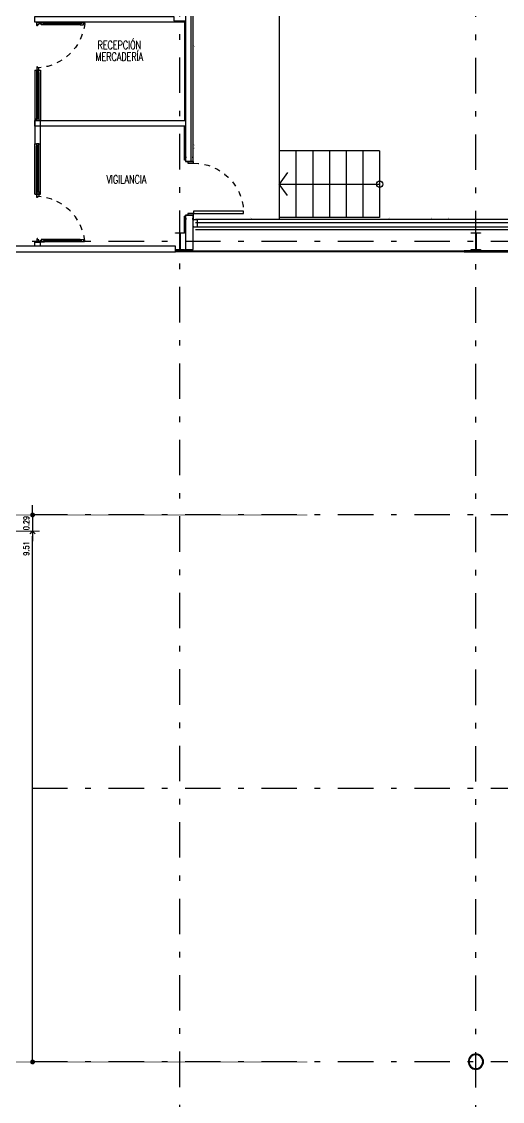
# Model space of a CAD drawing. Header units: millimetres. Extents: x -579 to 213, y -67 to 509.
# Drawn here: x -29.36 to -20.74, y 13.99 to 33.34 of the extents above; entities that cross this region are included whole.
import ezdxf
from ezdxf.enums import TextEntityAlignment as Align
from ezdxf.xclip import XClip

# ---------------------------------------------------------------- set-up
doc = ezdxf.new("R2010")
doc.units = ezdxf.units.MM
doc.header["$LTSCALE"] = 0.1
doc.linetypes.add('X REF - ANELO INST bind$0$X REF - ANELO$0$DASHDOT2', pattern=[12.7, 6.35, -3.175, 0, -3.175])
doc.linetypes.add('X REF - ANELO INST bind$0$X REF - ANELO$0$DASHED2', pattern=[0.375, 0.25, -0.125])
for name, color, linetype in [('00 - EJE-DIST -X-  MUROS', 92, 'Continuous'), ('X REF - ANELO INST bind$0$X REF - ANELO EXT$0$A-VISTAS', 8, 'Continuous'), ('X REF - ANELO INST bind$0$X REF - ANELO$0$A-CHAPA TRAPEZOIDAL', 8, 'Continuous'), ('X REF - ANELO INST bind$0$X REF - ANELO$0$A-TABIQUE PRY', 7, 'Continuous'), ('X REF - ANELO INST bind$0$X REF - ANELO$0$A-VISTAS', 8, 'Continuous'), ('X REF - ANELO INST bind$0$X REF - ANELO$0$C-ALUMINIO', 8, 'Continuous'), ('X REF - ANELO INST bind$0$X REF - ANELO$0$C-METALICA', 8, 'Continuous'), ('X REF - ANELO INST bind$0$X REF - ANELO$0$MET-COLUMNA METALICA', 7, 'Continuous'), ('X REF - ANELO INST bind$0$X REF - ANELO$0$MET-CORREAS DE CV', 7, 'Continuous'), ('X REF - ANELO INST bind$0$X REF - ANELO$0$MET-EJE CABRIADAS', 8, 'X REF - ANELO INST bind$0$X REF - ANELO$0$DASHDOT2'), ('X REF - ANELO INST bind$0$X REF - ANELO$0$MET-LANA VIDRIO', 8, 'Continuous'), ('X REF - ANELO INST bind$0$X REF - ANELO$0$R-NOMBRE LOCAL', 7, 'Continuous')]:
    doc.layers.add(name, color=color, linetype=linetype)
doc.styles.add('ROMANS', font='romans.shx', dxfattribs={"width": 0.7})
doc.styles.add('X REF - ANELO INST bind$0$X REF - ANELO$0$VAUX', font='romans.shx', dxfattribs={"width": 0.85})
doc.linetypes.add('X REF - ANELO INST bind$0$X REF - ANELO$0$REFERENCIAL CORTE TRANSVERSAL WM$0$BATTING', pattern='A,0.00254,-2.54,[134,ltypeshp.shx,S=2.54,R=0,X=-2.54,Y=0],-5.08,[134,ltypeshp.shx,S=2.54,R=180,X=2.54,Y=0],-2.54', length=10.16254)
doc.dimstyles.new('Cotas Replanteo', dxfattribs={"dimscale": 2.5, "dimtxt": 0.04, "dimasz": 0.035, "dimexe": 0.05, "dimexo": 0.05, "dimgap": 0.025, "dimtad": 1, "dimjust": 2, "dimzin": 0, "dimdsep": 46, "dimtxsty": 'ROMANS', "dimblk1": 'DOT', "dimblk2": 'OPEN90', "dimsah": 1, "dimcen": 0.12, "dimse1": 1, "dimclrd": 256, "dimclre": 256, "dimclrt": 256, "dimadec": 0, "dimazin": 0, "dimtfac": 1, "dimtix": 1, "dimtmove": 0, "dimatfit": 2, "dimldrblk": 'OPEN90', "dimfxl": 0.05, "dimtolj": 1, "dimtzin": 0, "dimlwe": 9, "dimarcsym": 1})

# ---------------------------------------------------------------- blocks, each defined once
blk = doc.blocks.new('X REF - ANELO INST bind$0$X REF - ANELO$0$CMETP')
at = {"layer": 'X REF - ANELO INST bind$0$X REF - ANELO$0$MET-COLUMNA METALICA'}
blk.add_hatch(color=256, dxfattribs=at).paths.add_polyline_path([(-0.082, 0), (-0.082, 0.01), (-0.007, 0.01, 0.414214), (-0.003, 0.014), (-0.003, 0.296, 0.414214), (-0.007, 0.3), (-0.082, 0.3), (-0.082, 0.31), (0.082, 0.31), (0.082, 0.3), (0.007, 0.3, 0.414214), (0.003, 0.296), (0.003, 0.014, 0.414214), (0.007, 0.01), (0.082, 0.01), (0.082, 0)])
blk.add_lwpolyline([(0.082, 0.3), (0.082, 0.31), (-0.082, 0.31), (-0.082, 0.3), (-0.007, 0.3, -0.414214), (-0.003, 0.296), (-0.003, 0.014, -0.414214), (-0.007, 0.01), (-0.082, 0.01), (-0.082, 0), (0.082, 0), (0.082, 0.01), (0.007, 0.01, -0.414214), (0.003, 0.014), (0.003, 0.296, -0.414214), (0.007, 0.3)], format="xyb", close=True, dxfattribs=at)
blk = doc.blocks.new('X REF - ANELO INST bind$0$X REF - ANELO$0$CMET REDONDA')
at = {"layer": 'X REF - ANELO INST bind$0$X REF - ANELO$0$MET-COLUMNA METALICA'}
h = blk.add_hatch(color=256, dxfattribs=at)
h.paths.add_polyline_path([(0, 0.124), (0, 0.137, -0.414214), (0.136, 0), (0.124, 0, 0.414214)])
h.paths.add_polyline_path([(0, -0.136), (0, -0.124, 0.414214), (0.124, 0), (0.136, 0, -0.414214)])
h.paths.add_polyline_path([(0, -0.124), (0, -0.136, -0.414214), (-0.137, 0), (-0.124, 0, 0.414214)])
h.paths.add_polyline_path([(0, 0.137), (0, 0.124, 0.414214), (-0.124, 0), (-0.137, 0, -0.414214)])
h = blk.add_hatch(color=256, dxfattribs=at)
h.paths.add_polyline_path([(0, 0.124), (0, 0.136, -0.414214), (0.136, 0), (0.124, 0, 0.414214)])
h.paths.add_polyline_path([(0, -0.137), (0, -0.124, 0.414214), (0.124, 0), (0.136, 0, -0.414214)])
h.paths.add_polyline_path([(0, -0.124), (0, -0.137, -0.414214), (-0.137, 0), (-0.124, 0, 0.414214)])
h.paths.add_polyline_path([(0, 0.136), (0, 0.124, 0.414214), (-0.124, 0), (-0.137, 0, -0.414214)])
for radius in [0.137, 0.137, 0.124, 0.124]:
    blk.add_circle((0, 0), radius, dxfattribs=at)
blk = doc.blocks.new('X REF - ANELO INST bind$0$X REF - ANELO$0$puerta 090')
at = {"layer": 'X REF - ANELO INST bind$0$X REF - ANELO$0$C-METALICA'}
for points in [[(506.523, 1389.582), (506.423, 1389.582), (506.423, 1389.612), (506.523, 1389.612)], [(506.523, 1389.582), (507.423, 1389.582), (507.423, 1389.542), (506.523, 1389.542)], [(506.523, 1388.652), (506.423, 1388.652), (506.423, 1388.682), (506.523, 1388.682)]]:
    blk.add_lwpolyline(points, close=True, dxfattribs=at)
at = {"layer": 'X REF - ANELO INST bind$0$X REF - ANELO$0$C-METALICA', "color": 8, "linetype": 'X REF - ANELO INST bind$0$X REF - ANELO$0$DASHED2'}
blk.add_arc((506.523, 1389.582), 0.9, 270, 357.4527, dxfattribs=at)
blk = doc.blocks.new('X REF - ANELO INST bind$0$X REF - ANELO EXT')
at = {"layer": 'X REF - ANELO INST bind$0$X REF - ANELO EXT$0$A-VISTAS'}
for p, q in [((-24.743, 41.588), (-24.743, 29.795)), ((-24.743, 31.026), (-24.743, 29.826)), ((-22.943, 31.026), (-24.743, 31.026)), ((-24.443, 31.026), (-24.443, 29.826)), ((-24.143, 31.026), (-24.143, 29.826)), ((-23.843, 31.026), (-23.843, 29.826)), ((-23.543, 31.026), (-23.543, 29.826)), ((-23.243, 31.026), (-23.243, 29.826)), ((-22.943, 31.026), (-22.943, 29.826)), ((-24.593, 30.632), (-24.743, 30.426)), ((-24.593, 30.221), (-24.743, 30.426)), ((-24.743, 30.426), (-22.943, 30.426)), ((-22.943, 29.826), (-24.743, 29.826))]:
    blk.add_line(p, q, dxfattribs=at)
blk.add_circle((-22.943, 30.426), 0.0574, dxfattribs=at)
blk = doc.blocks.new('X REF - ANELO INST bind$0$X REF - ANELO$0$N Local')
at = {"layer": 'X REF - ANELO INST bind$0$X REF - ANELO$0$R-NOMBRE LOCAL', "lineweight": 0, "style": 'X REF - ANELO INST bind$0$X REF - ANELO$0$VAUX', "width": 0.85}
for p in [(6337.572, -934.455), (6337.572, -934.715)]:
    blk.add_attdef('NOMBRE', text='', height=0.182, dxfattribs=at).set_placement(p, align=Align.CENTER)
blk = doc.blocks.new('X REF - ANELO INST bind$0$X REF - ANELO$0$PA 0.86')
at = {"layer": 'X REF - ANELO INST bind$0$X REF - ANELO$0$C-ALUMINIO', "color": 8}
for p, q in [((-48.708, 14.459), (-48.068, 14.459)), ((-48.708, 14.421), (-48.068, 14.421))]:
    blk.add_line(p, q, dxfattribs=at)
at = {"layer": 'X REF - ANELO INST bind$0$X REF - ANELO$0$C-ALUMINIO'}
for points in [[(-48.768, 14.444), (-48.788, 14.444), (-48.788, 14.452, -0.387306), (-48.781, 14.459), (-48.708, 14.459), (-48.708, 14.443), (-48.726, 14.443), (-48.726, 14.437), (-48.708, 14.437), (-48.708, 14.421), (-48.768, 14.421), (-48.768, 14.444), (-48.788, 14.444)], [(-48.008, 14.444), (-47.988, 14.444), (-47.988, 14.452, 0.387306), (-47.995, 14.459), (-48.068, 14.459), (-48.068, 14.443), (-48.051, 14.443), (-48.051, 14.437), (-48.068, 14.437), (-48.068, 14.421), (-48.008, 14.421), (-48.008, 14.444), (-47.988, 14.444)], [(-47.968, 14.467), (-47.968, 14.424, 0.502809), (-47.968, 14.424), (-47.968, 14.424), (-47.968, 14.424), (-47.945, 14.424), (-47.945, 14.404), (-47.938, 14.404, 0.418366), (-47.928, 14.415), (-47.928, 14.467), (-47.968, 14.467)]]:
    blk.add_lwpolyline(points, format="xyb", dxfattribs=at)
blk.add_lwpolyline([(-48.726, 14.437), (-48.726, 14.443), (-48.051, 14.443), (-48.051, 14.437)], close=True, dxfattribs=at)
at = {"layer": 'X REF - ANELO INST bind$0$X REF - ANELO$0$C-ALUMINIO', "elevation": -0.016}
blk.add_lwpolyline([(-47.968, 13.607), (-47.968, 13.65, -0.502809), (-47.968, 13.65), (-47.968, 13.65), (-47.968, 13.65), (-47.945, 13.65), (-47.945, 13.67), (-47.938, 13.67, -0.418366), (-47.928, 13.659), (-47.928, 13.607), (-47.968, 13.607)], format="xyb", dxfattribs=at)
at = {"layer": 'X REF - ANELO INST bind$0$X REF - ANELO$0$C-ALUMINIO'}
blk.add_circle((-47.978, 14.454, 0), 0.00857, dxfattribs=at)
at = {"layer": 'X REF - ANELO INST bind$0$X REF - ANELO$0$C-ALUMINIO', "color": 8, "linetype": 'X REF - ANELO INST bind$0$X REF - ANELO$0$DASHED2'}
blk.add_arc((-47.895, 14.547, -0.016), 0.9, 186.5245, 265.3288, dxfattribs=at)
blk = doc.blocks.new('X REF - ANELO INST bind$0$X REF - ANELO')
at = {"layer": 'X REF - ANELO INST bind$0$X REF - ANELO$0$A-CHAPA TRAPEZOIDAL', "elevation": -0.001}
for points in [[(-26.278, 32.404, 0.0006, 0.0006, 0), (-26.278, 32.434, 0.0006, 0.0006, 0), (-26.274, 32.438, 0.0006, 0.0006, 0), (-26.274, 32.468, 0.0006, 0.0006, 0), (-26.278, 32.472, 0.0006, 0.0006, 0), (-26.278, 32.502, 0.0006, 0.0006, 0), (-26.274, 32.506, 0.0006, 0.0006, 0), (-26.274, 32.536, 0.0006, 0.0006, 0), (-26.278, 32.54, 0.0006, 0.0006, 0), (-26.278, 32.57, 0.0006, 0.0006, 0), (-26.25, 32.599, 0.0006, 0.0006, 0), (-26.25, 32.629, 0.0006, 0.0006, 0), (-26.278, 32.657, 0.0006, 0.0006, 0), (-26.278, 32.687, 0.0006, 0.0006, 0), (-26.274, 32.691, 0.0006, 0.0006, 0), (-26.274, 32.721, 0.0006, 0.0006, 0), (-26.278, 32.725, 0.0006, 0.0006, 0), (-26.278, 32.755, 0.0006, 0.0006, 0), (-26.274, 32.759, 0.0006, 0.0006, 0), (-26.274, 32.789, 0.0006, 0.0006, 0), (-26.278, 32.793, 0.0006, 0.0006, 0), (-26.278, 32.823, 0.0006, 0.0006, 0), (-26.25, 32.851, 0.0006, 0.0006, 0), (-26.25, 32.881, 0.0006, 0.0006, 0), (-26.278, 32.909, 0.0006, 0.0006, 0), (-26.278, 32.939, 0.0006, 0.0006, 0), (-26.274, 32.943, 0.0006, 0.0006, 0), (-26.274, 32.973, 0.0006, 0.0006, 0), (-26.278, 32.977, 0.0006, 0.0006, 0), (-26.278, 33.007, 0.0006, 0.0006, 0), (-26.274, 33.011, 0.0006, 0.0006, 0), (-26.274, 33.041, 0.0006, 0.0006, 0), (-26.278, 33.045, 0.0006, 0.0006, 0), (-26.278, 33.075, 0.0006, 0.0006, 0), (-26.25, 33.104, 0.0006, 0.0006, 0), (-26.25, 33.134, 0.0006, 0.0006, 0), (-26.278, 33.162, 0.0006, 0.0006, 0), (-26.278, 33.192, 0.0006, 0.0006, 0), (-26.274, 33.196, 0.0006, 0.0006, 0), (-26.274, 33.226, 0.0006, 0.0006, 0), (-26.278, 33.23, 0.0006, 0.0006, 0), (-26.278, 33.26, 0.0006, 0.0006, 0), (-26.274, 33.264, 0.0006, 0.0006, 0), (-26.274, 33.294, 0.0006, 0.0006, 0), (-26.278, 33.298, 0.0006, 0.0006, 0), (-26.278, 33.328, 0.0006, 0.0006, 0), (-26.25, 33.356, 0.0006, 0.0006, 0)], [(-26.278, 30.847, 0.0006, 0.0006, 0), (-26.278, 30.918, 0.0006, 0.0006, 0), (-26.274, 30.922, 0.0006, 0.0006, 0), (-26.274, 30.952, 0.0006, 0.0006, 0), (-26.278, 30.956, 0.0006, 0.0006, 0), (-26.278, 30.986, 0.0006, 0.0006, 0), (-26.274, 30.99, 0.0006, 0.0006, 0), (-26.274, 31.02, 0.0006, 0.0006, 0), (-26.278, 31.024, 0.0006, 0.0006, 0), (-26.278, 31.054, 0.0006, 0.0006, 0), (-26.25, 31.083, 0.0006, 0.0006, 0), (-26.25, 31.113, 0.0006, 0.0006, 0), (-26.278, 31.141, 0.0006, 0.0006, 0), (-26.278, 31.171, 0.0006, 0.0006, 0), (-26.274, 31.175, 0.0006, 0.0006, 0), (-26.274, 31.205, 0.0006, 0.0006, 0), (-26.278, 31.209, 0.0006, 0.0006, 0), (-26.278, 31.239, 0.0006, 0.0006, 0), (-26.274, 31.243, 0.0006, 0.0006, 0), (-26.274, 31.273, 0.0006, 0.0006, 0), (-26.278, 31.277, 0.0006, 0.0006, 0), (-26.278, 31.307, 0.0006, 0.0006, 0), (-26.25, 31.335, 0.0006, 0.0006, 0), (-26.25, 31.365, 0.0006, 0.0006, 0), (-26.278, 31.393, 0.0006, 0.0006, 0), (-26.278, 31.423, 0.0006, 0.0006, 0), (-26.274, 31.427, 0.0006, 0.0006, 0), (-26.274, 31.457, 0.0006, 0.0006, 0), (-26.278, 31.461, 0.0006, 0.0006, 0), (-26.278, 31.491, 0.0006, 0.0006, 0), (-26.274, 31.495, 0.0006, 0.0006, 0), (-26.274, 31.525, 0.0006, 0.0006, 0), (-26.278, 31.529, 0.0006, 0.0006, 0), (-26.278, 31.559, 0.0006, 0.0006, 0), (-26.25, 31.588, 0.0006, 0.0006, 0), (-26.25, 31.618, 0.0006, 0.0006, 0), (-26.278, 31.646, 0.0006, 0.0006, 0), (-26.278, 31.676, 0.0006, 0.0006, 0), (-26.274, 31.68, 0.0006, 0.0006, 0), (-26.274, 31.71, 0.0006, 0.0006, 0), (-26.278, 31.714, 0.0006, 0.0006, 0), (-26.278, 31.744, 0.0006, 0.0006, 0), (-26.274, 31.748, 0.0006, 0.0006, 0), (-26.274, 31.778, 0.0006, 0.0006, 0), (-26.278, 31.782, 0.0006, 0.0006, 0), (-26.278, 31.812, 0.0006, 0.0006, 0), (-26.25, 31.84, 0.0006, 0.0006, 0), (-26.25, 31.87, 0.0006, 0.0006, 0), (-26.278, 31.899, 0.0006, 0.0006, 0), (-26.278, 31.929, 0.0006, 0.0006, 0), (-26.274, 31.933, 0.0006, 0.0006, 0), (-26.274, 31.963, 0.0006, 0.0006, 0), (-26.278, 31.967, 0.0006, 0.0006, 0), (-26.278, 31.997, 0.0006, 0.0006, 0), (-26.274, 32.001, 0.0006, 0.0006, 0), (-26.274, 32.031, 0.0006, 0.0006, 0), (-26.278, 32.035, 0.0006, 0.0006, 0), (-26.278, 32.065, 0.0006, 0.0006, 0), (-26.25, 32.093, 0.0006, 0.0006, 0), (-26.25, 32.123, 0.0006, 0.0006, 0), (-26.278, 32.151, 0.0006, 0.0006, 0), (-26.278, 32.181, 0.0006, 0.0006, 0), (-26.274, 32.185, 0.0006, 0.0006, 0), (-26.274, 32.215, 0.0006, 0.0006, 0), (-26.278, 32.219, 0.0006, 0.0006, 0), (-26.278, 32.249, 0.0006, 0.0006, 0), (-26.274, 32.253, 0.0006, 0.0006, 0), (-26.274, 32.283, 0.0006, 0.0006, 0), (-26.278, 32.287, 0.0006, 0.0006, 0), (-26.278, 32.317, 0.0006, 0.0006, 0), (-26.25, 32.345, 0.0006, 0.0006, 0), (-26.25, 32.375, 0.0006, 0.0006, 0), (-26.278, 32.404, 0, 0, 0)]]:
    blk.add_lwpolyline(points, format="xyseb", dxfattribs=at)
at = {"layer": 'X REF - ANELO INST bind$0$X REF - ANELO$0$A-CHAPA TRAPEZOIDAL'}
for points in [[(-25.063, 29.8, 0.0006, 0.0006, 0), (-25.093, 29.8, 0.0006, 0.0006, 0), (-25.097, 29.804, 0.0006, 0.0006, 0), (-25.127, 29.804, 0.0006, 0.0006, 0), (-25.131, 29.8, 0.0006, 0.0006, 0), (-25.161, 29.8, 0.0006, 0.0006, 0), (-25.165, 29.804, 0.0006, 0.0006, 0), (-25.195, 29.804, 0.0006, 0.0006, 0), (-25.199, 29.8, 0.0006, 0.0006, 0), (-25.229, 29.8, 0.0006, 0.0006, 0), (-25.257, 29.828, 0.0006, 0.0006, 0), (-25.287, 29.828, 0.0006, 0.0006, 0), (-25.316, 29.8, 0.0006, 0.0006, 0), (-25.346, 29.8, 0.0006, 0.0006, 0), (-25.35, 29.804, 0.0006, 0.0006, 0), (-25.38, 29.804, 0.0006, 0.0006, 0), (-25.384, 29.8, 0.0006, 0.0006, 0), (-25.414, 29.8, 0.0006, 0.0006, 0), (-25.418, 29.804, 0.0006, 0.0006, 0), (-25.448, 29.804, 0.0006, 0.0006, 0), (-25.452, 29.8, 0.0006, 0.0006, 0), (-25.482, 29.8, 0.0006, 0.0006, 0), (-25.51, 29.828, 0.0006, 0.0006, 0), (-25.54, 29.828, 0.0006, 0.0006, 0), (-25.568, 29.8, 0.0006, 0.0006, 0), (-25.598, 29.8, 0.0006, 0.0006, 0), (-25.602, 29.804, 0.0006, 0.0006, 0), (-25.632, 29.804, 0.0006, 0.0006, 0), (-25.636, 29.8, 0.0006, 0.0006, 0), (-25.666, 29.8, 0.0006, 0.0006, 0), (-25.67, 29.804, 0.0006, 0.0006, 0), (-25.7, 29.804, 0.0006, 0.0006, 0), (-25.704, 29.8, 0.0006, 0.0006, 0), (-25.734, 29.8, 0.0006, 0.0006, 0), (-25.763, 29.828, 0.0006, 0.0006, 0), (-25.793, 29.828, 0.0006, 0.0006, 0), (-25.821, 29.8, 0.0006, 0.0006, 0), (-25.851, 29.8, 0.0006, 0.0006, 0), (-25.855, 29.804, 0.0006, 0.0006, 0), (-25.885, 29.804, 0.0006, 0.0006, 0), (-25.889, 29.8, 0.0006, 0.0006, 0), (-25.919, 29.8, 0.0006, 0.0006, 0), (-25.923, 29.804, 0.0006, 0.0006, 0), (-25.953, 29.804, 0.0006, 0.0006, 0), (-25.957, 29.8, 0.0006, 0.0006, 0), (-25.987, 29.8, 0.0006, 0.0006, 0), (-26.015, 29.828, 0.0006, 0.0006, 0), (-26.045, 29.828, 0.0006, 0.0006, 0), (-26.073, 29.8, 0.0006, 0.0006, 0), (-26.103, 29.8, 0.0006, 0.0006, 0), (-26.107, 29.804, 0.0006, 0.0006, 0), (-26.137, 29.804, 0.0006, 0.0006, 0), (-26.141, 29.8, 0.0006, 0.0006, 0), (-26.171, 29.8, 0.0006, 0.0006, 0), (-26.175, 29.804, 0.0006, 0.0006, 0), (-26.205, 29.804, 0.0006, 0.0006, 0), (-26.209, 29.8, 0.0006, 0.0006, 0), (-26.239, 29.8, 0.0006, 0.0006, 0), (-26.243, 29.803, 0.0006, 0.0006, 0)], [(-23.547, 29.8, 0.0006, 0.0006, 0), (-23.577, 29.8, 0.0006, 0.0006, 0), (-23.581, 29.804, 0.0006, 0.0006, 0), (-23.611, 29.804, 0.0006, 0.0006, 0), (-23.615, 29.8, 0.0006, 0.0006, 0), (-23.645, 29.8, 0.0006, 0.0006, 0), (-23.649, 29.804, 0.0006, 0.0006, 0), (-23.679, 29.804, 0.0006, 0.0006, 0), (-23.683, 29.8, 0.0006, 0.0006, 0), (-23.713, 29.8, 0.0006, 0.0006, 0), (-23.741, 29.828, 0.0006, 0.0006, 0), (-23.771, 29.828, 0.0006, 0.0006, 0), (-23.8, 29.8, 0.0006, 0.0006, 0), (-23.83, 29.8, 0.0006, 0.0006, 0), (-23.834, 29.804, 0.0006, 0.0006, 0), (-23.864, 29.804, 0.0006, 0.0006, 0), (-23.868, 29.8, 0.0006, 0.0006, 0), (-23.898, 29.8, 0.0006, 0.0006, 0), (-23.902, 29.804, 0.0006, 0.0006, 0), (-23.932, 29.804, 0.0006, 0.0006, 0), (-23.936, 29.8, 0.0006, 0.0006, 0), (-23.966, 29.8, 0.0006, 0.0006, 0), (-23.994, 29.828, 0.0006, 0.0006, 0), (-24.024, 29.828, 0.0006, 0.0006, 0), (-24.052, 29.8, 0.0006, 0.0006, 0), (-24.082, 29.8, 0.0006, 0.0006, 0), (-24.086, 29.804, 0.0006, 0.0006, 0), (-24.116, 29.804, 0.0006, 0.0006, 0), (-24.12, 29.8, 0.0006, 0.0006, 0), (-24.15, 29.8, 0.0006, 0.0006, 0), (-24.154, 29.804, 0.0006, 0.0006, 0), (-24.184, 29.804, 0.0006, 0.0006, 0), (-24.188, 29.8, 0.0006, 0.0006, 0), (-24.218, 29.8, 0.0006, 0.0006, 0), (-24.247, 29.828, 0.0006, 0.0006, 0), (-24.277, 29.828, 0.0006, 0.0006, 0), (-24.305, 29.8, 0.0006, 0.0006, 0), (-24.335, 29.8, 0.0006, 0.0006, 0), (-24.339, 29.804, 0.0006, 0.0006, 0), (-24.369, 29.804, 0.0006, 0.0006, 0), (-24.373, 29.8, 0.0006, 0.0006, 0), (-24.403, 29.8, 0.0006, 0.0006, 0), (-24.407, 29.804, 0.0006, 0.0006, 0), (-24.437, 29.804, 0.0006, 0.0006, 0), (-24.441, 29.8, 0.0006, 0.0006, 0), (-24.471, 29.8, 0.0006, 0.0006, 0), (-24.499, 29.828, 0.0006, 0.0006, 0), (-24.529, 29.828, 0.0006, 0.0006, 0), (-24.557, 29.8, 0.0006, 0.0006, 0), (-24.587, 29.8, 0.0006, 0.0006, 0), (-24.591, 29.804, 0.0006, 0.0006, 0), (-24.621, 29.804, 0.0006, 0.0006, 0), (-24.625, 29.8, 0.0006, 0.0006, 0), (-24.655, 29.8, 0.0006, 0.0006, 0), (-24.659, 29.804, 0.0006, 0.0006, 0), (-24.689, 29.804, 0.0006, 0.0006, 0), (-24.693, 29.8, 0.0006, 0.0006, 0), (-24.723, 29.8, 0.0006, 0.0006, 0), (-24.752, 29.828, 0.0006, 0.0006, 0), (-24.782, 29.828, 0.0006, 0.0006, 0), (-24.81, 29.8, 0.0006, 0.0006, 0), (-24.84, 29.8, 0.0006, 0.0006, 0), (-24.844, 29.804, 0.0006, 0.0006, 0), (-24.874, 29.804, 0.0006, 0.0006, 0), (-24.878, 29.8, 0.0006, 0.0006, 0), (-24.908, 29.8, 0.0006, 0.0006, 0), (-24.912, 29.804, 0.0006, 0.0006, 0), (-24.942, 29.804, 0.0006, 0.0006, 0), (-24.946, 29.8, 0.0006, 0.0006, 0), (-24.976, 29.8, 0.0006, 0.0006, 0), (-25.004, 29.828, 0.0006, 0.0006, 0), (-25.034, 29.828, 0.0006, 0.0006, 0), (-25.063, 29.8, 0, 0, 0)], [(-22.031, 29.8, 0.0006, 0.0006, 0), (-22.061, 29.8, 0.0006, 0.0006, 0), (-22.065, 29.804, 0.0006, 0.0006, 0), (-22.095, 29.804, 0.0006, 0.0006, 0), (-22.099, 29.8, 0.0006, 0.0006, 0), (-22.129, 29.8, 0.0006, 0.0006, 0), (-22.133, 29.804, 0.0006, 0.0006, 0), (-22.163, 29.804, 0.0006, 0.0006, 0), (-22.167, 29.8, 0.0006, 0.0006, 0), (-22.197, 29.8, 0.0006, 0.0006, 0), (-22.225, 29.828, 0.0006, 0.0006, 0), (-22.255, 29.828, 0.0006, 0.0006, 0), (-22.284, 29.8, 0.0006, 0.0006, 0), (-22.314, 29.8, 0.0006, 0.0006, 0), (-22.318, 29.804, 0.0006, 0.0006, 0), (-22.348, 29.804, 0.0006, 0.0006, 0), (-22.352, 29.8, 0.0006, 0.0006, 0), (-22.382, 29.8, 0.0006, 0.0006, 0), (-22.386, 29.804, 0.0006, 0.0006, 0), (-22.416, 29.804, 0.0006, 0.0006, 0), (-22.42, 29.8, 0.0006, 0.0006, 0), (-22.45, 29.8, 0.0006, 0.0006, 0), (-22.478, 29.828, 0.0006, 0.0006, 0), (-22.508, 29.828, 0.0006, 0.0006, 0), (-22.536, 29.8, 0.0006, 0.0006, 0), (-22.566, 29.8, 0.0006, 0.0006, 0), (-22.57, 29.804, 0.0006, 0.0006, 0), (-22.6, 29.804, 0.0006, 0.0006, 0), (-22.604, 29.8, 0.0006, 0.0006, 0), (-22.634, 29.8, 0.0006, 0.0006, 0), (-22.638, 29.804, 0.0006, 0.0006, 0), (-22.668, 29.804, 0.0006, 0.0006, 0), (-22.672, 29.8, 0.0006, 0.0006, 0), (-22.702, 29.8, 0.0006, 0.0006, 0), (-22.731, 29.828, 0.0006, 0.0006, 0), (-22.761, 29.828, 0.0006, 0.0006, 0), (-22.789, 29.8, 0.0006, 0.0006, 0), (-22.819, 29.8, 0.0006, 0.0006, 0), (-22.823, 29.804, 0.0006, 0.0006, 0), (-22.853, 29.804, 0.0006, 0.0006, 0), (-22.857, 29.8, 0.0006, 0.0006, 0), (-22.887, 29.8, 0.0006, 0.0006, 0), (-22.891, 29.804, 0.0006, 0.0006, 0), (-22.921, 29.804, 0.0006, 0.0006, 0), (-22.925, 29.8, 0.0006, 0.0006, 0), (-22.955, 29.8, 0.0006, 0.0006, 0), (-22.983, 29.828, 0.0006, 0.0006, 0), (-23.013, 29.828, 0.0006, 0.0006, 0), (-23.041, 29.8, 0.0006, 0.0006, 0), (-23.071, 29.8, 0.0006, 0.0006, 0), (-23.075, 29.804, 0.0006, 0.0006, 0), (-23.105, 29.804, 0.0006, 0.0006, 0), (-23.109, 29.8, 0.0006, 0.0006, 0), (-23.139, 29.8, 0.0006, 0.0006, 0), (-23.143, 29.804, 0.0006, 0.0006, 0), (-23.173, 29.804, 0.0006, 0.0006, 0), (-23.177, 29.8, 0.0006, 0.0006, 0), (-23.207, 29.8, 0.0006, 0.0006, 0), (-23.236, 29.828, 0.0006, 0.0006, 0), (-23.266, 29.828, 0.0006, 0.0006, 0), (-23.294, 29.8, 0.0006, 0.0006, 0), (-23.324, 29.8, 0.0006, 0.0006, 0), (-23.328, 29.804, 0.0006, 0.0006, 0), (-23.358, 29.804, 0.0006, 0.0006, 0), (-23.362, 29.8, 0.0006, 0.0006, 0), (-23.392, 29.8, 0.0006, 0.0006, 0), (-23.396, 29.804, 0.0006, 0.0006, 0), (-23.426, 29.804, 0.0006, 0.0006, 0), (-23.43, 29.8, 0.0006, 0.0006, 0), (-23.46, 29.8, 0.0006, 0.0006, 0), (-23.488, 29.828, 0.0006, 0.0006, 0), (-23.518, 29.828, 0.0006, 0.0006, 0), (-23.547, 29.8, 0, 0, 0)], [(-20.74, 29.828, 0.0006, 0.0006, 0), (-20.768, 29.8, 0.0006, 0.0006, 0), (-20.798, 29.8, 0.0006, 0.0006, 0), (-20.802, 29.804, 0.0006, 0.0006, 0), (-20.832, 29.804, 0.0006, 0.0006, 0), (-20.836, 29.8, 0.0006, 0.0006, 0), (-20.866, 29.8, 0.0006, 0.0006, 0), (-20.87, 29.804, 0.0006, 0.0006, 0), (-20.9, 29.804, 0.0006, 0.0006, 0), (-20.904, 29.8, 0.0006, 0.0006, 0), (-20.934, 29.8, 0.0006, 0.0006, 0), (-20.962, 29.828, 0.0006, 0.0006, 0), (-20.992, 29.828, 0.0006, 0.0006, 0), (-21.02, 29.8, 0.0006, 0.0006, 0), (-21.05, 29.8, 0.0006, 0.0006, 0), (-21.054, 29.804, 0.0006, 0.0006, 0), (-21.084, 29.804, 0.0006, 0.0006, 0), (-21.088, 29.8, 0.0006, 0.0006, 0), (-21.118, 29.8, 0.0006, 0.0006, 0), (-21.122, 29.804, 0.0006, 0.0006, 0), (-21.152, 29.804, 0.0006, 0.0006, 0), (-21.156, 29.8, 0.0006, 0.0006, 0), (-21.186, 29.8, 0.0006, 0.0006, 0), (-21.215, 29.828, 0.0006, 0.0006, 0), (-21.245, 29.828, 0.0006, 0.0006, 0), (-21.273, 29.8, 0.0006, 0.0006, 0), (-21.303, 29.8, 0.0006, 0.0006, 0), (-21.307, 29.804, 0.0006, 0.0006, 0), (-21.337, 29.804, 0.0006, 0.0006, 0), (-21.341, 29.8, 0.0006, 0.0006, 0), (-21.371, 29.8, 0.0006, 0.0006, 0), (-21.375, 29.804, 0.0006, 0.0006, 0), (-21.405, 29.804, 0.0006, 0.0006, 0), (-21.409, 29.8, 0.0006, 0.0006, 0), (-21.439, 29.8, 0.0006, 0.0006, 0), (-21.467, 29.828, 0.0006, 0.0006, 0), (-21.497, 29.828, 0.0006, 0.0006, 0), (-21.526, 29.8, 0.0006, 0.0006, 0), (-21.556, 29.8, 0.0006, 0.0006, 0), (-21.56, 29.804, 0.0006, 0.0006, 0), (-21.59, 29.804, 0.0006, 0.0006, 0), (-21.594, 29.8, 0.0006, 0.0006, 0), (-21.624, 29.8, 0.0006, 0.0006, 0), (-21.628, 29.804, 0.0006, 0.0006, 0), (-21.658, 29.804, 0.0006, 0.0006, 0), (-21.662, 29.8, 0.0006, 0.0006, 0), (-21.692, 29.8, 0.0006, 0.0006, 0), (-21.72, 29.828, 0.0006, 0.0006, 0), (-21.75, 29.828, 0.0006, 0.0006, 0), (-21.778, 29.8, 0.0006, 0.0006, 0), (-21.808, 29.8, 0.0006, 0.0006, 0), (-21.812, 29.804, 0.0006, 0.0006, 0), (-21.842, 29.804, 0.0006, 0.0006, 0), (-21.846, 29.8, 0.0006, 0.0006, 0), (-21.876, 29.8, 0.0006, 0.0006, 0), (-21.88, 29.804, 0.0006, 0.0006, 0), (-21.91, 29.804, 0.0006, 0.0006, 0), (-21.914, 29.8, 0.0006, 0.0006, 0), (-21.944, 29.8, 0.0006, 0.0006, 0), (-21.972, 29.828, 0.0006, 0.0006, 0), (-22.002, 29.828, 0.0006, 0.0006, 0), (-22.031, 29.8, 0, 0, 0)]]:
    blk.add_lwpolyline(points, format="xyseb", dxfattribs=at)
at = {"layer": 'X REF - ANELO INST bind$0$X REF - ANELO$0$A-TABIQUE PRY'}
for p, q in [((-29.121, 29.315, -0.02), (-29.121, 29.387)), ((-29.121, 29.387), (-29.021, 29.387)), ((-29.021, 29.315, -0.02), (-29.021, 29.387))]:
    blk.add_line(p, q, dxfattribs=at)
for points in [[(-29.121, 33.327), (-29.121, 33.427), (-26.632, 33.427), (-26.632, 33.35), (-26.424, 33.35), (-26.424, 33.327), (-26.632, 33.327)], [(-29.121, 31.565), (-29.121, 31.149), (-29.021, 31.149), (-29.021, 31.565)], [(-29.121, 31.465), (-29.121, 31.565), (-26.423, 31.565), (-26.423, 31.465)], [(-26.605, 29.23), (-21.431, 29.23), (-21.431, 29.215), (-26.605, 29.215)], [(-16.02, 29.23), (-21.431, 29.23), (-21.431, 29.215), (-16.02, 29.215)]]:
    blk.add_lwpolyline(points, close=True, dxfattribs=at)
for points, elevation in [([(-26.439, 33.327), (-26.439, 31.565), (-26.424, 31.565), (-26.424, 33.327)], 0.022), ([(-26.439, 30.854), (-26.439, 31.465), (-26.424, 31.465), (-26.424, 30.854)], 0.022), ([(-26.439, 29.555), (-26.439, 29.852), (-26.424, 29.852), (-26.424, 29.555)], 0.022), ([(-29.51, 29.215), (-26.605, 29.215), (-26.605, 29.315), (-29.51, 29.315)], -0.02)]:
    blk.add_lwpolyline(points, close=True, dxfattribs=dict(at, elevation=elevation))
at = {"layer": 'X REF - ANELO INST bind$0$X REF - ANELO$0$A-VISTAS'}
blk.add_line((-5.607, 29.605), (-26.243, 29.605), dxfattribs=at)
at = {"layer": 'X REF - ANELO INST bind$0$X REF - ANELO$0$C-ALUMINIO', "color": 8}
for p, q in [((-29.121, 32.467, -0.016), (-29.121, 31.565)), ((-29.121, 32.467, -0.016), (-29.021, 32.467, -0.016)), ((-29.091, 32.429, -0.016), (-29.091, 31.602)), ((-29.051, 32.427, -0.016), (-29.051, 31.604)), ((-29.021, 32.467, -0.016), (-29.021, 31.565)), ((-29.121, 30.247, -0.016), (-29.121, 31.149)), ((-29.021, 30.247, -0.016), (-29.021, 31.149)), ((-29.091, 30.285, -0.016), (-29.091, 31.112)), ((-29.051, 30.287, -0.016), (-29.051, 31.11)), ((-29.121, 30.247, -0.016), (-29.021, 30.247, -0.016))]:
    blk.add_line(p, q, dxfattribs=at)
at = {"layer": 'X REF - ANELO INST bind$0$X REF - ANELO$0$C-ALUMINIO', "elevation": -0.016}
for points in [[(-29.091, 32.467), (-29.091, 32.429, 0.398972), (-29.079, 32.417), (-29.074, 32.417), (-29.074, 32.436), (-29.068, 32.436), (-29.068, 32.417), (-29.061, 32.417, 0.418366), (-29.051, 32.427), (-29.051, 32.467), (-29.091, 32.467)], [(-29.091, 30.247), (-29.091, 30.285, -0.398972), (-29.079, 30.297), (-29.074, 30.297), (-29.074, 30.278), (-29.068, 30.278), (-29.068, 30.297), (-29.061, 30.297, -0.418366), (-29.051, 30.287), (-29.051, 30.247), (-29.091, 30.247)]]:
    blk.add_lwpolyline(points, format="xyb", dxfattribs=at)
at = {"layer": 'X REF - ANELO INST bind$0$X REF - ANELO$0$C-ALUMINIO'}
for points in [[(-29.068, 31.615), (-29.068, 32.436), (-29.074, 32.436), (-29.074, 31.615)], [(-29.068, 31.099), (-29.068, 30.278), (-29.074, 30.278), (-29.074, 31.099)]]:
    blk.add_lwpolyline(points, dxfattribs=at)
for points in [[(-29.091, 31.565), (-29.091, 31.602, -0.398972), (-29.079, 31.615), (-29.074, 31.615), (-29.074, 31.595), (-29.068, 31.595), (-29.068, 31.615), (-29.061, 31.615, -0.418366), (-29.051, 31.604), (-29.051, 31.565), (-29.091, 31.565)], [(-29.091, 31.149), (-29.091, 31.112, 0.398972), (-29.079, 31.099), (-29.074, 31.099), (-29.074, 31.119), (-29.068, 31.119), (-29.068, 31.099), (-29.061, 31.099, 0.418366), (-29.051, 31.11), (-29.051, 31.149), (-29.091, 31.149)]]:
    blk.add_lwpolyline(points, format="xyb", dxfattribs=at)
at = {"layer": 'X REF - ANELO INST bind$0$X REF - ANELO$0$MET-COLUMNA METALICA'}
for points in [[(-26.403, 30.904), (-26.42, 30.904, 0.414214), (-26.423, 30.901), (-26.423, 30.837, 0.414214), (-26.42, 30.834), (-26.286, 30.834, 0.414214), (-26.283, 30.837), (-26.283, 30.901, 0.414214), (-26.286, 30.904), (-26.303, 30.904)], [(-26.403, 30.902), (-26.42, 30.902, 0.414214), (-26.42, 30.901), (-26.42, 30.837, 0.414214), (-26.42, 30.837), (-26.286, 30.837, 0.414214), (-26.285, 30.837), (-26.285, 30.901, 0.414214), (-26.286, 30.902), (-26.303, 30.902)], [(-26.403, 29.801), (-26.42, 29.801, -0.414214), (-26.423, 29.804), (-26.423, 29.868, -0.414214), (-26.42, 29.871), (-26.286, 29.871, -0.414214), (-26.283, 29.868), (-26.283, 29.804, -0.414214), (-26.286, 29.801), (-26.303, 29.801)], [(-26.403, 29.804), (-26.42, 29.804, -0.414214), (-26.42, 29.804), (-26.42, 29.868, -0.414214), (-26.42, 29.869), (-26.286, 29.869, -0.414214), (-26.285, 29.868), (-26.285, 29.804, -0.414214), (-26.286, 29.804), (-26.303, 29.804)], [(-26.281, 29.776), (-26.281, 29.792, -0.414214), (-26.278, 29.795), (-26.214, 29.795, -0.414214), (-26.211, 29.792), (-26.211, 29.658, -0.414214), (-26.214, 29.655), (-26.278, 29.655, -0.414214), (-26.281, 29.658), (-26.281, 29.675)], [(-26.279, 29.776), (-26.279, 29.792, -0.414214), (-26.278, 29.792), (-26.214, 29.792, -0.414214), (-26.214, 29.792), (-26.214, 29.658, -0.414214), (-26.214, 29.657), (-26.278, 29.657, -0.414214), (-26.279, 29.658), (-26.279, 29.675)]]:
    blk.add_lwpolyline(points, format="xyb", dxfattribs=at)
at = {"layer": 'X REF - ANELO INST bind$0$X REF - ANELO$0$MET-CORREAS DE CV'}
for p, q in [((0.279, 29.795), (-26.243, 29.795)), ((0.139, 29.655), (-26.243, 29.655))]:
    blk.add_line(p, q, dxfattribs=at)
for points in [[(-26.283, 30.834), (-26.283, 34.034), (-26.423, 34.034), (-26.423, 30.834)], [(-26.423, 29.871), (-26.423, 29.257), (-26.283, 29.257), (-26.283, 29.871)]]:
    blk.add_lwpolyline(points, close=True, dxfattribs=at)
at = {"layer": 'X REF - ANELO INST bind$0$X REF - ANELO$0$MET-EJE CABRIADAS'}
for p, q in [((-26.522, -0.82, 0.019), (-26.522, 42.121, 0.019)), ((-21.218, -0.827, -0.001), (-21.218, 42.114, -0.001)), ((1.604, 29.4), (-54.28, 29.4)), ((1.604, 24.5), (-54.28, 24.5)), ((1.604, 19.6), (-54.28, 19.6)), ((1.604, 14.7), (-54.28, 14.7))]:
    blk.add_line(p, q, dxfattribs=at)
at = {"layer": 'X REF - ANELO INST bind$0$X REF - ANELO$0$MET-LANA VIDRIO', "linetype": 'X REF - ANELO INST bind$0$X REF - ANELO$0$REFERENCIAL CORTE TRANSVERSAL WM$0$BATTING', "ltscale": 0.025}
for points in [[(-26.325, 34.032), (-26.325, 30.837)], [(-26.243, 29.741), (0.229, 29.741), (0.229, 24.037)]]:
    blk.add_lwpolyline(points, dxfattribs=at)
blk.add_blockref('X REF - ANELO INST bind$0$X REF - ANELO EXT', (0, 0))
ref = blk.add_blockref('X REF - ANELO INST bind$0$X REF - ANELO$0$N Local', (5042.448, 780.407, 0.019), dxfattribs=dict(xscale=-0.7999999999999545, yscale=0.8000000000000114, zscale=0.8))
ref.add_attrib('NOMBRE', 'RECEPCIÓN', dxfattribs={"layer": 'X REF - ANELO INST bind$0$X REF - ANELO$0$R-NOMBRE LOCAL', "lineweight": 0, "height": 0.15, "style": 'X REF - ANELO INST bind$0$X REF - ANELO$0$VAUX', "width": 0.7}).set_placement((-27.609, 32.843, 0.019), align=Align.CENTER)
ref.add_attrib('NOMBRE', 'MERCADERÍA', dxfattribs={"layer": 'X REF - ANELO INST bind$0$X REF - ANELO$0$R-NOMBRE LOCAL', "lineweight": 0, "height": 0.15, "style": 'X REF - ANELO INST bind$0$X REF - ANELO$0$VAUX', "width": 0.7}).set_placement((-27.609, 32.635, 0.019), align=Align.CENTER)
ref = blk.add_blockref('X REF - ANELO INST bind$0$X REF - ANELO$0$N Local', (5042.576, 778.207, 0.018), dxfattribs=dict(xscale=-0.7999999999999545, yscale=0.8000000000000114, zscale=0.8))
ref.add_attrib('NOMBRE', 'VIGILANCIA', dxfattribs={"layer": 'X REF - ANELO INST bind$0$X REF - ANELO$0$R-NOMBRE LOCAL', "lineweight": 0, "height": 0.15, "style": 'X REF - ANELO INST bind$0$X REF - ANELO$0$VAUX', "width": 0.7}).set_placement((-27.482, 30.435, 0.018), align=Align.CENTER)
at = {"layer": 'X REF - ANELO INST bind$0$X REF - ANELO$0$C-ALUMINIO', "xscale": -1}
blk.add_blockref('X REF - ANELO INST bind$0$X REF - ANELO$0$PA 0.86', (-77.018, 18.86), dxfattribs=at)
at = {"layer": 'X REF - ANELO INST bind$0$X REF - ANELO$0$C-ALUMINIO', "rotation": 180}
blk.add_blockref('X REF - ANELO INST bind$0$X REF - ANELO$0$PA 0.86', (-77.018, 43.854), dxfattribs=at)
at = {"layer": 'X REF - ANELO INST bind$0$X REF - ANELO$0$C-METALICA', "xscale": -1, "rotation": 180}
blk.add_blockref('X REF - ANELO INST bind$0$X REF - ANELO$0$puerta 090', (-532.804, 1419.484, 0.002), dxfattribs=at)
at = {"layer": 'X REF - ANELO INST bind$0$X REF - ANELO$0$MET-COLUMNA METALICA', "xscale": -1}
for name, p in [('X REF - ANELO INST bind$0$X REF - ANELO$0$CMETP', (-26.522, 29.245, 0)), ('X REF - ANELO INST bind$0$X REF - ANELO$0$CMETP', (-21.218, 29.245, -0.02)), ('X REF - ANELO INST bind$0$X REF - ANELO$0$CMET REDONDA', (-21.218, 14.705, -0.001))]:
    blk.add_blockref(name, p, dxfattribs=at)
blk = doc.blocks.new('X REF - ANELO INST bind')
ref = blk.add_blockref('X REF - ANELO INST bind$0$X REF - ANELO', (0, 0))
XClip(ref).set_block_clipping_path([(-76.9680737415, -24.7711317477), (92.9860355418, 61.1669630168)])
blk = doc.blocks.new('_Dot')
at = {"color": 0, "linetype": 'ByBlock', "lineweight": -2}
blk.add_line((-0.5, 0), (-1, 0), dxfattribs=at)
at = {"color": 0, "linetype": 'ByBlock', "const_width": 0.5}
blk.add_lwpolyline([(-0.25, 0, 1), (0.25, 0, 1)], format="xyb", close=True, dxfattribs=at)
blk = doc.blocks.new('_Open90')
at = {"color": 0, "linetype": 'ByBlock', "lineweight": -2}
for p, q in [((0, 0), (-1, 0)), ((-0.5, 0.5), (0, 0)), ((0, 0), (-0.5, -0.5))]:
    blk.add_line(p, q, dxfattribs=at)
blk = doc.blocks.new('*D145')
at = {"layer": '00 - EJE-DIST -X-  MUROS', "lineweight": 9, "transparency": 16777216}
blk.add_line((-32.551, 24.207), (-29.039, 24.207), dxfattribs=at)
at = {"layer": '00 - EJE-DIST -X-  MUROS', "lineweight": -2, "transparency": 16777216}
blk.add_line((-29.164, 14.787), (-29.164, 24.12), dxfattribs=at)
at = {"layer": 'Defpoints', "color": 0, "transparency": 16777216}
for p in [(-32.676, 24.207), (-29.164, 24.207), (-29.164, 14.7)]:
    blk.add_point(p, dxfattribs=at)
at = {"layer": '00 - EJE-DIST -X-  MUROS', "lineweight": -2, "transparency": 16777216, "xscale": 0.08750000000000001, "yscale": 0.08750000000000001, "zscale": 0.08750000000000001}
for name, p, rotation in [('_Open90', (-29.164, 24.207), 90), ('_Dot', (-29.164, 14.7), 270)]:
    blk.add_blockref(name, p, dxfattribs=dict(at, rotation=rotation))
at = {"layer": '00 - EJE-DIST -X-  MUROS', "transparency": 16777216, "insert": (-29.277, 23.898), "char_height": 0.1, "attachment_point": 5, "rotation": 90, "style": 'ROMANS'}
blk.add_mtext('\\A1;9.51', dxfattribs=at)
blk = doc.blocks.new('*D146')
at = {"layer": '00 - EJE-DIST -X-  MUROS', "lineweight": -2, "transparency": 16777216}
for p, q in [((-29.164, 24.587), (-29.164, 24.675)), ((-29.164, 24.5), (-29.164, 24.207)), ((-29.164, 24.12), (-29.164, 24.032))]:
    blk.add_line(p, q, dxfattribs=at)
at = {"layer": 'Defpoints', "color": 0, "transparency": 16777216}
for p in [(-29.164, 24.5), (-29.164, 24.207), (-29.164, 24.207)]:
    blk.add_point(p, dxfattribs=at)
at = {"layer": '00 - EJE-DIST -X-  MUROS', "lineweight": -2, "transparency": 16777216, "xscale": 0.08750000000000001, "yscale": 0.08750000000000001, "zscale": 0.08750000000000001}
for name, p, rotation in [('_Dot', (-29.164, 24.5), 270), ('_Open90', (-29.164, 24.207), 90)]:
    blk.add_blockref(name, p, dxfattribs=dict(at, rotation=rotation))
at = {"layer": '00 - EJE-DIST -X-  MUROS', "transparency": 16777216, "insert": (-29.277, 24.354), "char_height": 0.1, "attachment_point": 5, "rotation": 90, "style": 'ROMANS'}
blk.add_mtext('\\A1;0.29', dxfattribs=at)

msp = doc.modelspace()

# ---------------------------------------------------------------- linework, layer by layer
at = {"layer": '00 - EJE-DIST -X-  MUROS', "const_width": 0.01, "elevation": 0}
for points in [[(-50.037, 24.5), (-24.241, 24.5)], [(-50.037, 14.7), (-24.241, 14.7)]]:
    msp.add_lwpolyline(points, dxfattribs=at)

# ---------------------------------------------------------------- block references
msp.add_blockref('X REF - ANELO INST bind', (0, 0))

# ---------------------------------------------------------------- dimensions: what is measured, and where the dimension line sits
at = {"layer": '00 - EJE-DIST -X-  MUROS'}
for p1, p2, picture, middle in [((-29.164, 24.5), (-29.164, 24.207), '*D146', (-29.277, 24.354)), ((-29.164, 14.7), (-32.676, 24.207), '*D145', (-29.277, 23.898))]:
    dim = msp.add_linear_dim(base=(-29.164, 24.207), p1=p1, p2=p2, angle=90, dimstyle='Cotas Replanteo', dxfattribs=at)
    dim.commit()
    dim.dimension.update_dxf_attribs({"geometry": picture, "text_midpoint": middle})

doc.saveas('drawing.dxf')
